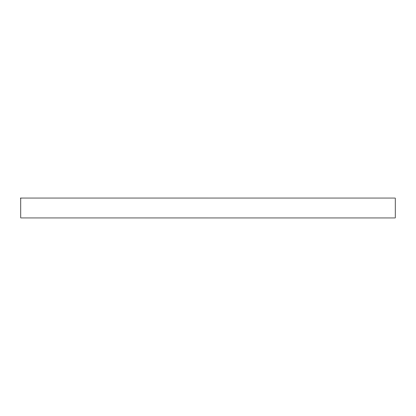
<?xml version="1.0" encoding="UTF-8"?>
<svg xmlns="http://www.w3.org/2000/svg" width="416" height="416" viewBox="0 0 416 416"><rect width="100%" height="100%" fill="white"/><g stroke="black" fill="none" stroke-linecap="round" stroke-linejoin="round"><path stroke-width="0.62" d="M20.8 198.042L20.8 217.953L395.2 217.963L395.2 198.047L20.8 198.042"/></g></svg>
